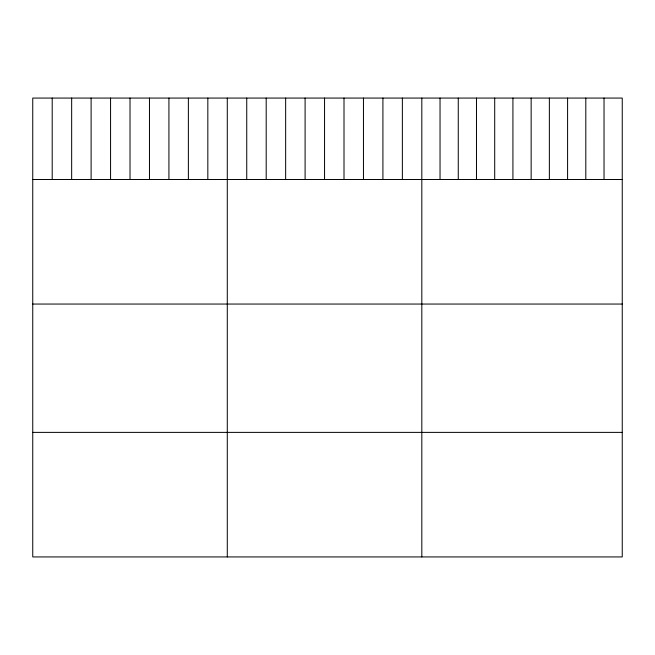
<?xml version="1.0" encoding="UTF-8"?>
<svg xmlns="http://www.w3.org/2000/svg" width="655" height="655" viewBox="0 0 655 655"><rect width="100%" height="100%" fill="white"/><g stroke="black" fill="none" stroke-linecap="round" stroke-linejoin="round"><path stroke-width="0.98" d="M622.25 179.503L622.25 556.93L32.75 556.93L32.75 98.07L622.25 98.07L622.25 179.503L32.75 179.503M32.75 304.051L622.25 304.051M32.75 432.382L622.25 432.382M604.033 98.07L604.033 179.503M585.807 98.07L585.807 179.503M567.59 98.07L567.59 179.503M549.365 98.07L549.365 179.503M531.148 98.07L531.148 179.503M512.922 98.07L512.922 179.503M494.705 98.07L494.705 179.503M476.48 98.07L476.48 179.503M458.263 98.07L458.263 179.503M440.037 98.07L440.037 179.503M421.82 98.07L421.82 556.93M402.366 98.07L402.366 179.503M382.913 98.07L382.913 179.503M363.459 98.07L363.459 179.503M344.006 98.07L344.006 179.503M324.552 98.07L324.552 179.503M305.099 98.07L305.099 179.503M285.645 98.07L285.645 179.503M266.192 98.07L266.192 179.503M246.739 98.07L246.739 179.503M227.285 98.07L227.285 556.93M207.832 98.07L207.832 179.503M188.378 98.07L188.378 179.503M168.924 98.07L168.924 179.503M149.471 98.07L149.471 179.503M130.018 98.07L130.018 179.503M110.564 98.07L110.564 179.503M91.111 98.07L91.111 179.503M71.657 98.07L71.657 179.503M52.203 98.07L52.203 179.503"/></g></svg>
